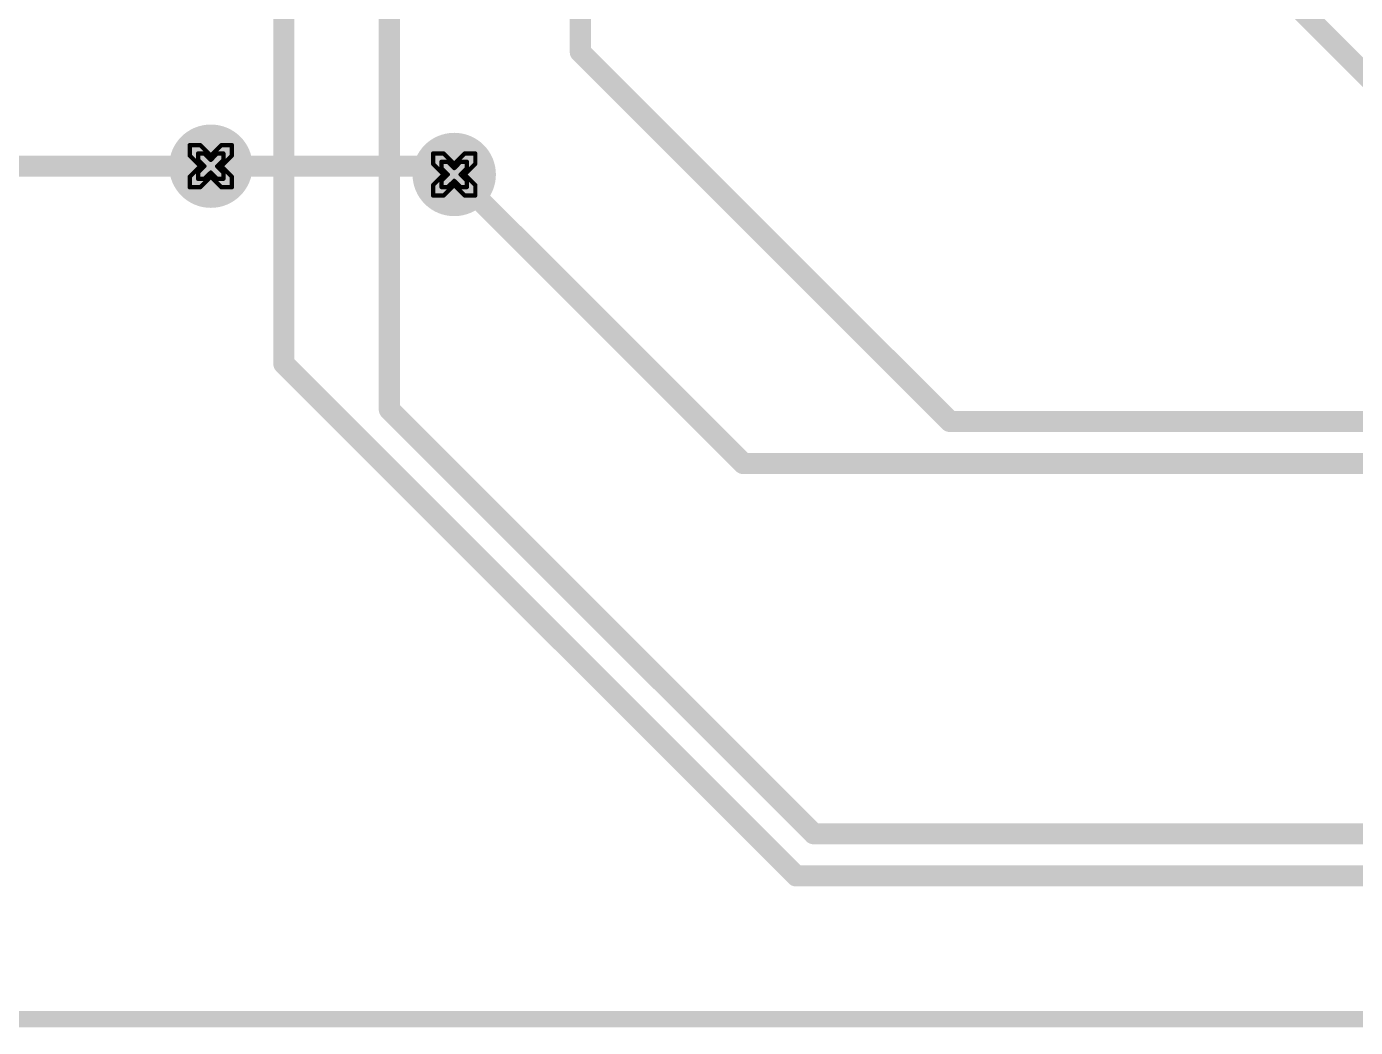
# Model space of a CAD drawing. Header units: millimetres. Extents: x 3219 to 51106, y -14166 to 2063.
# Drawn here: x 5595.66 to 5611.66, y 1760.26 to 1772.31 of the extents above; entities that cross this region are included whole.
import ezdxf

# ---------------------------------------------------------------- set-up
doc = ezdxf.new("R2010")
doc.units = ezdxf.units.MM
for name, color, linetype in [('Bottom Layer', 5, 'Continuous'), ('Bottom Solder', 6, 'Continuous'), ('Drill Drawing', 1, 'Continuous'), ('Mechanical 1', 6, 'Continuous'), ('Top Layer', 1, 'Continuous'), ('Top Solder', 216, 'Continuous')]:
    doc.layers.add(name, color=color, linetype=linetype)

msp = doc.modelspace()

# ---------------------------------------------------------------- hatches: boundary and pattern name
at = {"layer": 'Bottom Layer'}
h = msp.add_hatch(color=5, dxfattribs=at)
edge = h.paths.add_edge_path()
edge.add_arc((5597.879, 1770.633), 0.4, 0, 360)
h = msp.add_hatch(color=5, dxfattribs=at)
edge = h.paths.add_edge_path()
edge.add_arc((5600.81, 1770.533), 0.4, 0, 360)
at = {"layer": 'Bottom Solder'}
h = msp.add_hatch(color=6, dxfattribs=at)
edge = h.paths.add_edge_path()
edge.add_arc((5597.879, 1770.633), 0.502, 0, 360)
h = msp.add_hatch(color=6, dxfattribs=at)
edge = h.paths.add_edge_path()
edge.add_arc((5600.81, 1770.533), 0.502, 0, 360)
at = {"layer": 'Top Layer'}
h = msp.add_hatch(color=1, dxfattribs=at)
edge = h.paths.add_edge_path()
edge.add_arc((5597.879, 1770.633), 0.4, 0, 360)
h = msp.add_hatch(color=1, dxfattribs=at)
edge = h.paths.add_edge_path()
edge.add_arc((5600.81, 1770.533), 0.4, 0, 360)
at = {"layer": 'Top Solder'}
h = msp.add_hatch(color=216, dxfattribs=at)
edge = h.paths.add_edge_path()
edge.add_arc((5597.879, 1770.633), 0.502, 0, 360)
h = msp.add_hatch(color=216, dxfattribs=at)
edge = h.paths.add_edge_path()
edge.add_arc((5600.81, 1770.533), 0.502, 0, 360)

# ---------------------------------------------------------------- linework, layer by layer
at = {"layer": 'Bottom Layer'}
for points in [[(5597.879, 1770.633, 0.254, 0.254, 0), (5600.654, 1770.633, 0.254, 0.254, 0)], [(5600.654, 1770.633, 0.254, 0.254, 0), (5600.754, 1770.533, 0.254, 0.254, 0)], [(5600.754, 1770.533, 0.254, 0.254, 0), (5600.81, 1770.533, 0.254, 0.254, 0)]]:
    msp.add_lwpolyline(points, format="xyseb", dxfattribs=at)
for points in [[(5597.815, 1770.633, 0.127, 0.127, 1), (5597.942, 1770.633, 0.127, 0.127, 1)], [(5600.59, 1770.633, 0.127, 0.127, 1), (5600.717, 1770.633, 0.127, 0.127, 1)], [(5600.59, 1770.633, 0.127, 0.127, 1), (5600.717, 1770.633, 0.127, 0.127, 1)], [(5600.69, 1770.533, 0.127, 0.127, 1), (5600.817, 1770.533, 0.127, 0.127, 1)], [(5600.69, 1770.533, 0.127, 0.127, 1), (5600.817, 1770.533, 0.127, 0.127, 1)], [(5600.746, 1770.533, 0.127, 0.127, 1), (5600.873, 1770.533, 0.127, 0.127, 1)]]:
    msp.add_lwpolyline(points, format="xyseb", close=True, dxfattribs=at)
at = {"layer": 'Drill Drawing'}
for points in [[(5597.625, 1770.76, 0.0508, 0.0508, 0), (5597.625, 1770.887, 0.0508, 0.0508, 0)], [(5597.625, 1770.887, 0.0508, 0.0508, 0), (5597.752, 1770.887, 0.0508, 0.0508, 0)], [(5597.752, 1770.887, 0.0508, 0.0508, 0), (5597.879, 1770.76, 0.0508, 0.0508, 0)], [(5597.879, 1770.76, 0.0508, 0.0508, 0), (5598.006, 1770.887, 0.0508, 0.0508, 0)], [(5598.006, 1770.887, 0.0508, 0.0508, 0), (5598.133, 1770.887, 0.0508, 0.0508, 0)], [(5598.133, 1770.76, 0.0508, 0.0508, 0), (5598.133, 1770.887, 0.0508, 0.0508, 0)], [(5597.625, 1770.76, 0.0508, 0.0508, 0), (5597.752, 1770.633, 0.0508, 0.0508, 0)], [(5597.625, 1770.506, 0.0508, 0.0508, 0), (5597.752, 1770.633, 0.0508, 0.0508, 0)], [(5597.726, 1770.709, 0.0508, 0.0508, 0), (5597.726, 1770.786, 0.0508, 0.0508, 0)], [(5597.726, 1770.786, 0.0508, 0.0508, 0), (5597.802, 1770.786, 0.0508, 0.0508, 0)], [(5597.726, 1770.709, 0.0508, 0.0508, 0), (5597.802, 1770.633, 0.0508, 0.0508, 0)], [(5597.726, 1770.557, 0.0508, 0.0508, 0), (5597.802, 1770.633, 0.0508, 0.0508, 0)], [(5597.802, 1770.786, 0.0508, 0.0508, 0), (5597.879, 1770.709, 0.0508, 0.0508, 0)], [(5597.879, 1770.709, 0.0508, 0.0508, 0), (5597.955, 1770.786, 0.0508, 0.0508, 0)], [(5597.955, 1770.786, 0.0508, 0.0508, 0), (5598.031, 1770.786, 0.0508, 0.0508, 0)], [(5597.955, 1770.633, 0.0508, 0.0508, 0), (5598.031, 1770.709, 0.0508, 0.0508, 0)], [(5597.955, 1770.633, 0.0508, 0.0508, 0), (5598.031, 1770.557, 0.0508, 0.0508, 0)], [(5598.006, 1770.633, 0.0508, 0.0508, 0), (5598.133, 1770.76, 0.0508, 0.0508, 0)], [(5598.006, 1770.633, 0.0508, 0.0508, 0), (5598.133, 1770.506, 0.0508, 0.0508, 0)], [(5598.031, 1770.709, 0.0508, 0.0508, 0), (5598.031, 1770.786, 0.0508, 0.0508, 0)], [(5600.556, 1770.66, 0.0508, 0.0508, 0), (5600.556, 1770.787, 0.0508, 0.0508, 0)], [(5600.556, 1770.787, 0.0508, 0.0508, 0), (5600.683, 1770.787, 0.0508, 0.0508, 0)], [(5600.556, 1770.66, 0.0508, 0.0508, 0), (5600.683, 1770.533, 0.0508, 0.0508, 0)], [(5600.657, 1770.609, 0.0508, 0.0508, 0), (5600.657, 1770.686, 0.0508, 0.0508, 0)], [(5600.657, 1770.686, 0.0508, 0.0508, 0), (5600.733, 1770.686, 0.0508, 0.0508, 0)], [(5600.683, 1770.787, 0.0508, 0.0508, 0), (5600.81, 1770.66, 0.0508, 0.0508, 0)], [(5600.733, 1770.686, 0.0508, 0.0508, 0), (5600.81, 1770.609, 0.0508, 0.0508, 0)], [(5600.81, 1770.66, 0.0508, 0.0508, 0), (5600.937, 1770.787, 0.0508, 0.0508, 0)], [(5600.81, 1770.609, 0.0508, 0.0508, 0), (5600.886, 1770.686, 0.0508, 0.0508, 0)], [(5600.886, 1770.686, 0.0508, 0.0508, 0), (5600.962, 1770.686, 0.0508, 0.0508, 0)], [(5600.937, 1770.787, 0.0508, 0.0508, 0), (5601.064, 1770.787, 0.0508, 0.0508, 0)], [(5600.937, 1770.533, 0.0508, 0.0508, 0), (5601.064, 1770.66, 0.0508, 0.0508, 0)], [(5600.962, 1770.609, 0.0508, 0.0508, 0), (5600.962, 1770.686, 0.0508, 0.0508, 0)], [(5601.064, 1770.66, 0.0508, 0.0508, 0), (5601.064, 1770.787, 0.0508, 0.0508, 0)], [(5597.625, 1770.379, 0.0508, 0.0508, 0), (5597.625, 1770.506, 0.0508, 0.0508, 0)], [(5597.726, 1770.481, 0.0508, 0.0508, 0), (5597.726, 1770.557, 0.0508, 0.0508, 0)], [(5597.726, 1770.481, 0.0508, 0.0508, 0), (5597.802, 1770.481, 0.0508, 0.0508, 0)], [(5597.752, 1770.379, 0.0508, 0.0508, 0), (5597.879, 1770.506, 0.0508, 0.0508, 0)], [(5597.802, 1770.481, 0.0508, 0.0508, 0), (5597.879, 1770.557, 0.0508, 0.0508, 0)], [(5597.879, 1770.557, 0.0508, 0.0508, 0), (5597.955, 1770.481, 0.0508, 0.0508, 0)], [(5597.879, 1770.506, 0.0508, 0.0508, 0), (5598.006, 1770.379, 0.0508, 0.0508, 0)], [(5597.955, 1770.481, 0.0508, 0.0508, 0), (5598.031, 1770.481, 0.0508, 0.0508, 0)], [(5598.031, 1770.481, 0.0508, 0.0508, 0), (5598.031, 1770.557, 0.0508, 0.0508, 0)], [(5598.133, 1770.379, 0.0508, 0.0508, 0), (5598.133, 1770.506, 0.0508, 0.0508, 0)], [(5600.556, 1770.406, 0.0508, 0.0508, 0), (5600.683, 1770.533, 0.0508, 0.0508, 0)], [(5600.657, 1770.609, 0.0508, 0.0508, 0), (5600.733, 1770.533, 0.0508, 0.0508, 0)], [(5600.657, 1770.457, 0.0508, 0.0508, 0), (5600.733, 1770.533, 0.0508, 0.0508, 0)], [(5600.886, 1770.533, 0.0508, 0.0508, 0), (5600.962, 1770.609, 0.0508, 0.0508, 0)], [(5600.886, 1770.533, 0.0508, 0.0508, 0), (5600.962, 1770.457, 0.0508, 0.0508, 0)], [(5600.937, 1770.533, 0.0508, 0.0508, 0), (5601.064, 1770.406, 0.0508, 0.0508, 0)], [(5597.625, 1770.379, 0.0508, 0.0508, 0), (5597.752, 1770.379, 0.0508, 0.0508, 0)], [(5598.006, 1770.379, 0.0508, 0.0508, 0), (5598.133, 1770.379, 0.0508, 0.0508, 0)], [(5600.556, 1770.279, 0.0508, 0.0508, 0), (5600.556, 1770.406, 0.0508, 0.0508, 0)], [(5600.657, 1770.381, 0.0508, 0.0508, 0), (5600.657, 1770.457, 0.0508, 0.0508, 0)], [(5600.657, 1770.381, 0.0508, 0.0508, 0), (5600.733, 1770.381, 0.0508, 0.0508, 0)], [(5600.683, 1770.279, 0.0508, 0.0508, 0), (5600.81, 1770.406, 0.0508, 0.0508, 0)], [(5600.733, 1770.381, 0.0508, 0.0508, 0), (5600.81, 1770.457, 0.0508, 0.0508, 0)], [(5600.81, 1770.457, 0.0508, 0.0508, 0), (5600.886, 1770.381, 0.0508, 0.0508, 0)], [(5600.81, 1770.406, 0.0508, 0.0508, 0), (5600.937, 1770.279, 0.0508, 0.0508, 0)], [(5600.886, 1770.381, 0.0508, 0.0508, 0), (5600.962, 1770.381, 0.0508, 0.0508, 0)], [(5600.962, 1770.381, 0.0508, 0.0508, 0), (5600.962, 1770.457, 0.0508, 0.0508, 0)], [(5601.064, 1770.279, 0.0508, 0.0508, 0), (5601.064, 1770.406, 0.0508, 0.0508, 0)], [(5600.556, 1770.279, 0.0508, 0.0508, 0), (5600.683, 1770.279, 0.0508, 0.0508, 0)], [(5600.937, 1770.279, 0.0508, 0.0508, 0), (5601.064, 1770.279, 0.0508, 0.0508, 0)]]:
    msp.add_lwpolyline(points, format="xyseb", dxfattribs=at)
for points in [[(5597.612, 1770.887, 0.0254, 0.0254, 1), (5597.637, 1770.887, 0.0254, 0.0254, 1)], [(5597.612, 1770.887, 0.0254, 0.0254, 1), (5597.637, 1770.887, 0.0254, 0.0254, 1)], [(5597.739, 1770.887, 0.0254, 0.0254, 1), (5597.764, 1770.887, 0.0254, 0.0254, 1)], [(5597.739, 1770.887, 0.0254, 0.0254, 1), (5597.764, 1770.887, 0.0254, 0.0254, 1)], [(5597.993, 1770.887, 0.0254, 0.0254, 1), (5598.018, 1770.887, 0.0254, 0.0254, 1)], [(5597.993, 1770.887, 0.0254, 0.0254, 1), (5598.018, 1770.887, 0.0254, 0.0254, 1)], [(5598.12, 1770.887, 0.0254, 0.0254, 1), (5598.145, 1770.887, 0.0254, 0.0254, 1)], [(5598.12, 1770.887, 0.0254, 0.0254, 1), (5598.145, 1770.887, 0.0254, 0.0254, 1)], [(5597.612, 1770.76, 0.0254, 0.0254, 1), (5597.637, 1770.76, 0.0254, 0.0254, 1)], [(5597.612, 1770.76, 0.0254, 0.0254, 1), (5597.637, 1770.76, 0.0254, 0.0254, 1)], [(5597.713, 1770.786, 0.0254, 0.0254, 1), (5597.739, 1770.786, 0.0254, 0.0254, 1)], [(5597.713, 1770.786, 0.0254, 0.0254, 1), (5597.739, 1770.786, 0.0254, 0.0254, 1)], [(5597.713, 1770.709, 0.0254, 0.0254, 1), (5597.739, 1770.709, 0.0254, 0.0254, 1)], [(5597.713, 1770.709, 0.0254, 0.0254, 1), (5597.739, 1770.709, 0.0254, 0.0254, 1)], [(5597.739, 1770.633, 0.0254, 0.0254, 1), (5597.764, 1770.633, 0.0254, 0.0254, 1)], [(5597.739, 1770.633, 0.0254, 0.0254, 1), (5597.764, 1770.633, 0.0254, 0.0254, 1)], [(5597.79, 1770.786, 0.0254, 0.0254, 1), (5597.815, 1770.786, 0.0254, 0.0254, 1)], [(5597.79, 1770.786, 0.0254, 0.0254, 1), (5597.815, 1770.786, 0.0254, 0.0254, 1)], [(5597.79, 1770.633, 0.0254, 0.0254, 1), (5597.815, 1770.633, 0.0254, 0.0254, 1)], [(5597.79, 1770.633, 0.0254, 0.0254, 1), (5597.815, 1770.633, 0.0254, 0.0254, 1)], [(5597.866, 1770.76, 0.0254, 0.0254, 1), (5597.891, 1770.76, 0.0254, 0.0254, 1)], [(5597.866, 1770.76, 0.0254, 0.0254, 1), (5597.891, 1770.76, 0.0254, 0.0254, 1)], [(5597.866, 1770.709, 0.0254, 0.0254, 1), (5597.891, 1770.709, 0.0254, 0.0254, 1)], [(5597.866, 1770.709, 0.0254, 0.0254, 1), (5597.891, 1770.709, 0.0254, 0.0254, 1)], [(5597.942, 1770.786, 0.0254, 0.0254, 1), (5597.967, 1770.786, 0.0254, 0.0254, 1)], [(5597.942, 1770.786, 0.0254, 0.0254, 1), (5597.967, 1770.786, 0.0254, 0.0254, 1)], [(5597.942, 1770.633, 0.0254, 0.0254, 1), (5597.967, 1770.633, 0.0254, 0.0254, 1)], [(5597.942, 1770.633, 0.0254, 0.0254, 1), (5597.967, 1770.633, 0.0254, 0.0254, 1)], [(5597.993, 1770.633, 0.0254, 0.0254, 1), (5598.018, 1770.633, 0.0254, 0.0254, 1)], [(5597.993, 1770.633, 0.0254, 0.0254, 1), (5598.018, 1770.633, 0.0254, 0.0254, 1)], [(5598.018, 1770.786, 0.0254, 0.0254, 1), (5598.044, 1770.786, 0.0254, 0.0254, 1)], [(5598.018, 1770.786, 0.0254, 0.0254, 1), (5598.044, 1770.786, 0.0254, 0.0254, 1)], [(5598.018, 1770.709, 0.0254, 0.0254, 1), (5598.044, 1770.709, 0.0254, 0.0254, 1)], [(5598.018, 1770.709, 0.0254, 0.0254, 1), (5598.044, 1770.709, 0.0254, 0.0254, 1)], [(5598.12, 1770.76, 0.0254, 0.0254, 1), (5598.145, 1770.76, 0.0254, 0.0254, 1)], [(5598.12, 1770.76, 0.0254, 0.0254, 1), (5598.145, 1770.76, 0.0254, 0.0254, 1)], [(5600.543, 1770.787, 0.0254, 0.0254, 1), (5600.568, 1770.787, 0.0254, 0.0254, 1)], [(5600.543, 1770.787, 0.0254, 0.0254, 1), (5600.568, 1770.787, 0.0254, 0.0254, 1)], [(5600.543, 1770.66, 0.0254, 0.0254, 1), (5600.568, 1770.66, 0.0254, 0.0254, 1)], [(5600.543, 1770.66, 0.0254, 0.0254, 1), (5600.568, 1770.66, 0.0254, 0.0254, 1)], [(5600.644, 1770.686, 0.0254, 0.0254, 1), (5600.67, 1770.686, 0.0254, 0.0254, 1)], [(5600.644, 1770.686, 0.0254, 0.0254, 1), (5600.67, 1770.686, 0.0254, 0.0254, 1)], [(5600.67, 1770.787, 0.0254, 0.0254, 1), (5600.695, 1770.787, 0.0254, 0.0254, 1)], [(5600.67, 1770.787, 0.0254, 0.0254, 1), (5600.695, 1770.787, 0.0254, 0.0254, 1)], [(5600.721, 1770.686, 0.0254, 0.0254, 1), (5600.746, 1770.686, 0.0254, 0.0254, 1)], [(5600.721, 1770.686, 0.0254, 0.0254, 1), (5600.746, 1770.686, 0.0254, 0.0254, 1)], [(5600.797, 1770.66, 0.0254, 0.0254, 1), (5600.822, 1770.66, 0.0254, 0.0254, 1)], [(5600.797, 1770.66, 0.0254, 0.0254, 1), (5600.822, 1770.66, 0.0254, 0.0254, 1)], [(5600.873, 1770.686, 0.0254, 0.0254, 1), (5600.898, 1770.686, 0.0254, 0.0254, 1)], [(5600.873, 1770.686, 0.0254, 0.0254, 1), (5600.898, 1770.686, 0.0254, 0.0254, 1)], [(5600.924, 1770.787, 0.0254, 0.0254, 1), (5600.949, 1770.787, 0.0254, 0.0254, 1)], [(5600.924, 1770.787, 0.0254, 0.0254, 1), (5600.949, 1770.787, 0.0254, 0.0254, 1)], [(5600.949, 1770.686, 0.0254, 0.0254, 1), (5600.975, 1770.686, 0.0254, 0.0254, 1)], [(5600.949, 1770.686, 0.0254, 0.0254, 1), (5600.975, 1770.686, 0.0254, 0.0254, 1)], [(5601.051, 1770.787, 0.0254, 0.0254, 1), (5601.076, 1770.787, 0.0254, 0.0254, 1)], [(5601.051, 1770.787, 0.0254, 0.0254, 1), (5601.076, 1770.787, 0.0254, 0.0254, 1)], [(5601.051, 1770.66, 0.0254, 0.0254, 1), (5601.076, 1770.66, 0.0254, 0.0254, 1)], [(5601.051, 1770.66, 0.0254, 0.0254, 1), (5601.076, 1770.66, 0.0254, 0.0254, 1)], [(5597.612, 1770.506, 0.0254, 0.0254, 1), (5597.637, 1770.506, 0.0254, 0.0254, 1)], [(5597.612, 1770.506, 0.0254, 0.0254, 1), (5597.637, 1770.506, 0.0254, 0.0254, 1)], [(5597.713, 1770.557, 0.0254, 0.0254, 1), (5597.739, 1770.557, 0.0254, 0.0254, 1)], [(5597.713, 1770.557, 0.0254, 0.0254, 1), (5597.739, 1770.557, 0.0254, 0.0254, 1)], [(5597.713, 1770.481, 0.0254, 0.0254, 1), (5597.739, 1770.481, 0.0254, 0.0254, 1)], [(5597.713, 1770.481, 0.0254, 0.0254, 1), (5597.739, 1770.481, 0.0254, 0.0254, 1)], [(5597.79, 1770.481, 0.0254, 0.0254, 1), (5597.815, 1770.481, 0.0254, 0.0254, 1)], [(5597.79, 1770.481, 0.0254, 0.0254, 1), (5597.815, 1770.481, 0.0254, 0.0254, 1)], [(5597.866, 1770.557, 0.0254, 0.0254, 1), (5597.891, 1770.557, 0.0254, 0.0254, 1)], [(5597.866, 1770.557, 0.0254, 0.0254, 1), (5597.891, 1770.557, 0.0254, 0.0254, 1)], [(5597.866, 1770.506, 0.0254, 0.0254, 1), (5597.891, 1770.506, 0.0254, 0.0254, 1)], [(5597.866, 1770.506, 0.0254, 0.0254, 1), (5597.891, 1770.506, 0.0254, 0.0254, 1)], [(5597.942, 1770.481, 0.0254, 0.0254, 1), (5597.967, 1770.481, 0.0254, 0.0254, 1)], [(5597.942, 1770.481, 0.0254, 0.0254, 1), (5597.967, 1770.481, 0.0254, 0.0254, 1)], [(5598.018, 1770.557, 0.0254, 0.0254, 1), (5598.044, 1770.557, 0.0254, 0.0254, 1)], [(5598.018, 1770.557, 0.0254, 0.0254, 1), (5598.044, 1770.557, 0.0254, 0.0254, 1)], [(5598.018, 1770.481, 0.0254, 0.0254, 1), (5598.044, 1770.481, 0.0254, 0.0254, 1)], [(5598.018, 1770.481, 0.0254, 0.0254, 1), (5598.044, 1770.481, 0.0254, 0.0254, 1)], [(5598.12, 1770.506, 0.0254, 0.0254, 1), (5598.145, 1770.506, 0.0254, 0.0254, 1)], [(5598.12, 1770.506, 0.0254, 0.0254, 1), (5598.145, 1770.506, 0.0254, 0.0254, 1)], [(5600.644, 1770.609, 0.0254, 0.0254, 1), (5600.67, 1770.609, 0.0254, 0.0254, 1)], [(5600.644, 1770.609, 0.0254, 0.0254, 1), (5600.67, 1770.609, 0.0254, 0.0254, 1)], [(5600.67, 1770.533, 0.0254, 0.0254, 1), (5600.695, 1770.533, 0.0254, 0.0254, 1)], [(5600.67, 1770.533, 0.0254, 0.0254, 1), (5600.695, 1770.533, 0.0254, 0.0254, 1)], [(5600.721, 1770.533, 0.0254, 0.0254, 1), (5600.746, 1770.533, 0.0254, 0.0254, 1)], [(5600.721, 1770.533, 0.0254, 0.0254, 1), (5600.746, 1770.533, 0.0254, 0.0254, 1)], [(5600.797, 1770.609, 0.0254, 0.0254, 1), (5600.822, 1770.609, 0.0254, 0.0254, 1)], [(5600.797, 1770.609, 0.0254, 0.0254, 1), (5600.822, 1770.609, 0.0254, 0.0254, 1)], [(5600.873, 1770.533, 0.0254, 0.0254, 1), (5600.898, 1770.533, 0.0254, 0.0254, 1)], [(5600.873, 1770.533, 0.0254, 0.0254, 1), (5600.898, 1770.533, 0.0254, 0.0254, 1)], [(5600.924, 1770.533, 0.0254, 0.0254, 1), (5600.949, 1770.533, 0.0254, 0.0254, 1)], [(5600.924, 1770.533, 0.0254, 0.0254, 1), (5600.949, 1770.533, 0.0254, 0.0254, 1)], [(5600.949, 1770.609, 0.0254, 0.0254, 1), (5600.975, 1770.609, 0.0254, 0.0254, 1)], [(5600.949, 1770.609, 0.0254, 0.0254, 1), (5600.975, 1770.609, 0.0254, 0.0254, 1)], [(5597.612, 1770.379, 0.0254, 0.0254, 1), (5597.637, 1770.379, 0.0254, 0.0254, 1)], [(5597.612, 1770.379, 0.0254, 0.0254, 1), (5597.637, 1770.379, 0.0254, 0.0254, 1)], [(5597.739, 1770.379, 0.0254, 0.0254, 1), (5597.764, 1770.379, 0.0254, 0.0254, 1)], [(5597.739, 1770.379, 0.0254, 0.0254, 1), (5597.764, 1770.379, 0.0254, 0.0254, 1)], [(5597.993, 1770.379, 0.0254, 0.0254, 1), (5598.018, 1770.379, 0.0254, 0.0254, 1)], [(5597.993, 1770.379, 0.0254, 0.0254, 1), (5598.018, 1770.379, 0.0254, 0.0254, 1)], [(5598.12, 1770.379, 0.0254, 0.0254, 1), (5598.145, 1770.379, 0.0254, 0.0254, 1)], [(5598.12, 1770.379, 0.0254, 0.0254, 1), (5598.145, 1770.379, 0.0254, 0.0254, 1)], [(5600.543, 1770.406, 0.0254, 0.0254, 1), (5600.568, 1770.406, 0.0254, 0.0254, 1)], [(5600.543, 1770.406, 0.0254, 0.0254, 1), (5600.568, 1770.406, 0.0254, 0.0254, 1)], [(5600.644, 1770.457, 0.0254, 0.0254, 1), (5600.67, 1770.457, 0.0254, 0.0254, 1)], [(5600.644, 1770.457, 0.0254, 0.0254, 1), (5600.67, 1770.457, 0.0254, 0.0254, 1)], [(5600.644, 1770.381, 0.0254, 0.0254, 1), (5600.67, 1770.381, 0.0254, 0.0254, 1)], [(5600.644, 1770.381, 0.0254, 0.0254, 1), (5600.67, 1770.381, 0.0254, 0.0254, 1)], [(5600.721, 1770.381, 0.0254, 0.0254, 1), (5600.746, 1770.381, 0.0254, 0.0254, 1)], [(5600.721, 1770.381, 0.0254, 0.0254, 1), (5600.746, 1770.381, 0.0254, 0.0254, 1)], [(5600.797, 1770.457, 0.0254, 0.0254, 1), (5600.822, 1770.457, 0.0254, 0.0254, 1)], [(5600.797, 1770.457, 0.0254, 0.0254, 1), (5600.822, 1770.457, 0.0254, 0.0254, 1)], [(5600.797, 1770.406, 0.0254, 0.0254, 1), (5600.822, 1770.406, 0.0254, 0.0254, 1)], [(5600.797, 1770.406, 0.0254, 0.0254, 1), (5600.822, 1770.406, 0.0254, 0.0254, 1)], [(5600.873, 1770.381, 0.0254, 0.0254, 1), (5600.898, 1770.381, 0.0254, 0.0254, 1)], [(5600.873, 1770.381, 0.0254, 0.0254, 1), (5600.898, 1770.381, 0.0254, 0.0254, 1)], [(5600.949, 1770.457, 0.0254, 0.0254, 1), (5600.975, 1770.457, 0.0254, 0.0254, 1)], [(5600.949, 1770.457, 0.0254, 0.0254, 1), (5600.975, 1770.457, 0.0254, 0.0254, 1)], [(5600.949, 1770.381, 0.0254, 0.0254, 1), (5600.975, 1770.381, 0.0254, 0.0254, 1)], [(5600.949, 1770.381, 0.0254, 0.0254, 1), (5600.975, 1770.381, 0.0254, 0.0254, 1)], [(5601.051, 1770.406, 0.0254, 0.0254, 1), (5601.076, 1770.406, 0.0254, 0.0254, 1)], [(5601.051, 1770.406, 0.0254, 0.0254, 1), (5601.076, 1770.406, 0.0254, 0.0254, 1)], [(5600.543, 1770.279, 0.0254, 0.0254, 1), (5600.568, 1770.279, 0.0254, 0.0254, 1)], [(5600.543, 1770.279, 0.0254, 0.0254, 1), (5600.568, 1770.279, 0.0254, 0.0254, 1)], [(5600.67, 1770.279, 0.0254, 0.0254, 1), (5600.695, 1770.279, 0.0254, 0.0254, 1)], [(5600.67, 1770.279, 0.0254, 0.0254, 1), (5600.695, 1770.279, 0.0254, 0.0254, 1)], [(5600.924, 1770.279, 0.0254, 0.0254, 1), (5600.949, 1770.279, 0.0254, 0.0254, 1)], [(5600.924, 1770.279, 0.0254, 0.0254, 1), (5600.949, 1770.279, 0.0254, 0.0254, 1)], [(5601.051, 1770.279, 0.0254, 0.0254, 1), (5601.076, 1770.279, 0.0254, 0.0254, 1)], [(5601.051, 1770.279, 0.0254, 0.0254, 1), (5601.076, 1770.279, 0.0254, 0.0254, 1)]]:
    msp.add_lwpolyline(points, format="xyseb", close=True, dxfattribs=at)
at = {"layer": 'Mechanical 1'}
msp.add_lwpolyline([(5516.479, 1760.358, 0.2, 0.2, 0), (5761.479, 1760.358, 0.2, 0.2, 0)], format="xyseb", dxfattribs=at)
at = {"layer": 'Top Layer'}
for points in [[(5602.329, 1772.008, 0.254, 0.254, 0), (5602.329, 1776.008, 0.254, 0.254, 0)], [(5598.759, 1768.253, 0.254, 0.254, 0), (5598.759, 1775.096, 0.254, 0.254, 0)], [(5600.029, 1767.702, 0.254, 0.254, 0), (5600.029, 1775.096, 0.254, 0.254, 0)], [(5610.509, 1773.008, 0.254, 0.254, 0), (5613.048, 1770.469, 0.254, 0.254, 0)], [(5602.329, 1772.008, 0.254, 0.254, 0), (5606.779, 1767.558, 0.254, 0.254, 0)], [(5588.129, 1770.633, 0.254, 0.254, 0), (5597.879, 1770.633, 0.254, 0.254, 0)], [(5600.81, 1770.533, 0.254, 0.254, 0), (5604.293, 1767.05, 0.254, 0.254, 0)], [(5598.759, 1768.253, 0.254, 0.254, 0), (5604.929, 1762.083, 0.254, 0.254, 0)], [(5600.029, 1767.702, 0.254, 0.254, 0), (5605.139, 1762.591, 0.254, 0.254, 0)], [(5606.779, 1767.558, 0.254, 0.254, 0), (5635.904, 1767.558, 0.254, 0.254, 0)], [(5604.293, 1767.05, 0.254, 0.254, 0), (5632.072, 1767.05, 0.254, 0.254, 0)], [(5605.139, 1762.591, 0.254, 0.254, 0), (5643.693, 1762.591, 0.254, 0.254, 0)], [(5604.929, 1762.083, 0.254, 0.254, 0), (5643.904, 1762.083, 0.254, 0.254, 0)]]:
    msp.add_lwpolyline(points, format="xyseb", dxfattribs=at)
for points in [[(5602.265, 1772.008, 0.127, 0.127, 1), (5602.392, 1772.008, 0.127, 0.127, 1)], [(5602.265, 1772.008, 0.127, 0.127, 1), (5602.392, 1772.008, 0.127, 0.127, 1)], [(5597.815, 1770.633, 0.127, 0.127, 1), (5597.942, 1770.633, 0.127, 0.127, 1)], [(5600.746, 1770.533, 0.127, 0.127, 1), (5600.873, 1770.533, 0.127, 0.127, 1)], [(5598.695, 1768.253, 0.127, 0.127, 1), (5598.822, 1768.253, 0.127, 0.127, 1)], [(5598.695, 1768.253, 0.127, 0.127, 1), (5598.822, 1768.253, 0.127, 0.127, 1)], [(5599.965, 1767.702, 0.127, 0.127, 1), (5600.092, 1767.702, 0.127, 0.127, 1)], [(5599.965, 1767.702, 0.127, 0.127, 1), (5600.092, 1767.702, 0.127, 0.127, 1)], [(5606.715, 1767.558, 0.127, 0.127, 1), (5606.842, 1767.558, 0.127, 0.127, 1)], [(5606.715, 1767.558, 0.127, 0.127, 1), (5606.842, 1767.558, 0.127, 0.127, 1)], [(5604.229, 1767.05, 0.127, 0.127, 1), (5604.356, 1767.05, 0.127, 0.127, 1)], [(5604.229, 1767.05, 0.127, 0.127, 1), (5604.356, 1767.05, 0.127, 0.127, 1)], [(5605.075, 1762.591, 0.127, 0.127, 1), (5605.202, 1762.591, 0.127, 0.127, 1)], [(5605.075, 1762.591, 0.127, 0.127, 1), (5605.202, 1762.591, 0.127, 0.127, 1)], [(5604.865, 1762.083, 0.127, 0.127, 1), (5604.992, 1762.083, 0.127, 0.127, 1)], [(5604.865, 1762.083, 0.127, 0.127, 1), (5604.992, 1762.083, 0.127, 0.127, 1)]]:
    msp.add_lwpolyline(points, format="xyseb", close=True, dxfattribs=at)

doc.saveas('drawing.dxf')
